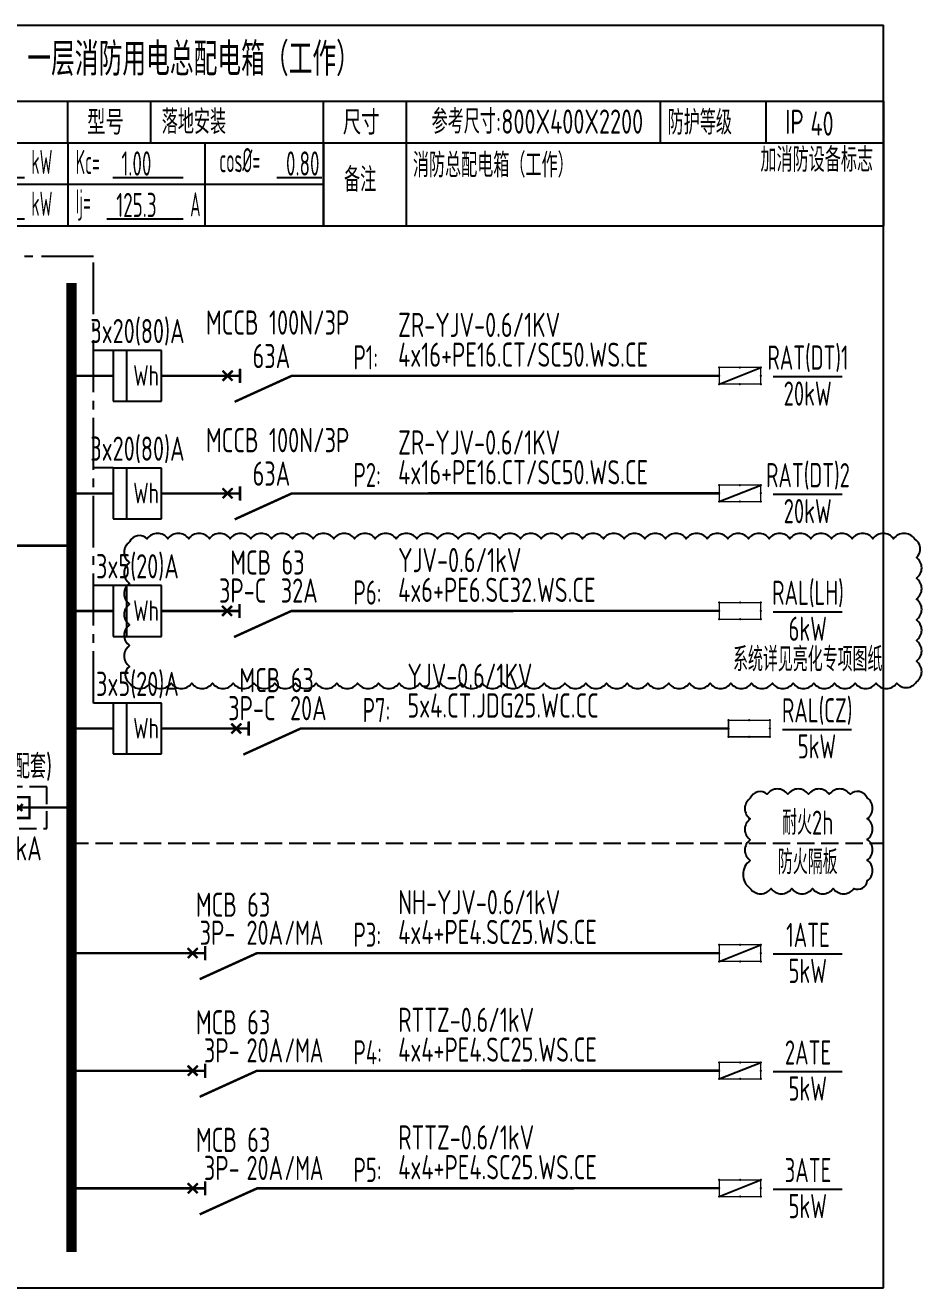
# Model space of a CAD drawing. Header units: millimetres. Extents: x -84100 to 597295, y 0 to 572785.
# Drawn here: x 475422 to 488393, y 248317 to 266576 of the extents above; entities that cross this region are included whole.
import ezdxf
from ezdxf.enums import TextEntityAlignment as Align

# ---------------------------------------------------------------- set-up
doc = ezdxf.new("R2010")
doc.units = ezdxf.units.MM
doc.header["$LTSCALE"] = 1000
for name, pattern in [('__DASH', [0.35, 0.25, -0.1]), ('CENTER2', [1.125, 0.75, -0.125, 0.125, -0.125]), ('DASH', [0.35, 0.25, -0.1])]:
    doc.linetypes.add(name, pattern=pattern)
doc.layers.add('D-定位', color=4, linetype='Continuous', plot=False)
for name, color, linetype in [('D电气数据', 192, 'Continuous'), ('LITE_照明布线_E', 6, 'Continuous'), ('POWR_电力大设备_E', 3, 'Continuous'), ('SIG_TEXT', 7, 'Continuous'), ('SYS_元件_E', 3, 'Continuous'), ('SYS_系统标注_E', 7, 'Continuous'), ('SYS_说明_E', 7, 'Continuous'), ('WIRE-系统', 4, 'Continuous')]:
    doc.layers.add(name, color=color, linetype=linetype)
doc.styles.add('_TEL_DIM', font='TSSDENG', dxfattribs={"width": 0.6, "height": 3.5, "bigfont": 'TSSDCHN'})
doc.styles.add('HT', font='simhei.ttf', dxfattribs={"width": 0.7})
doc.styles.add('ICDA-STYLE1', font='TSSDENG.shx', dxfattribs={"width": 0.7, "bigfont": 'TSSDCHN.shx'})
doc.styles.add('ICDA-STYLE1_T3', font='TSSDENG', dxfattribs={"width": 0.6, "bigfont": 'TSSDCHN'})
doc.styles.get("Standard").update_dxf_attribs({"font": 'tssdeng.shx', "bigfont": 'tssdchn.shx'})

# ---------------------------------------------------------------- blocks, each defined once
blk = doc.blocks.new('*U54')
at = {"layer": 'SYS_说明_E', "style": 'ICDA-STYLE1', "width": 0.7}
blk.add_text('20A', height=350, dxfattribs=at).set_placement((558, 111))
blk = doc.blocks.new('配电箱表头(带计算式)')
at = {"color": 3}
for p, q in [((0, -1800), (0, 0)), ((0, 0), (15500, 0)), ((1200, -1800), (1200, 0)), ((3700, -600), (3700, 0)), ((4900, -600), (4900, 0)), ((7400, -1800), (7400, 0)), ((8600, -1800), (8600, 0)), ((12274, -600), (12274, 0)), ((13801, -600), (13801, 0)), ((15500, 0), (15500, -1800)), ((0, -600), (15500, -600)), ((1891, -1102), (3071, -1102)), ((4350, -1102), (5367, -1102)), ((6725, -1102), (7376, -1102)), ((0, -1800), (15500, -1800)), ((1891, -1702), (3071, -1702)), ((4262, -1702), (5367, -1702))]:
    blk.add_line(p, q, dxfattribs=at)
at = {"color": 3, "style": '_TEL_DIM'}
for s, width, p in [('编号', 0.7, (341, -472)), ('型号', 0.8, (3977, -482)), ('尺寸', 0.8, (7677, -482)), ('防护等级', 0.7, (12377, -482)), ('IP', 0.7, (14078, -472)), ('Pe=', 0.5, (1318, -1052)), ('kW', 0.5, (3170, -1052)), ('Kc=', 0.5, (3811, -1053)), ('cos%%C=', 0.5, (5891, -1027)), ('负荷', 0.8, (292, -1122)), ('备注', 0.7, (7695, -1309)), ('指标', 0.8, (292, -1608)), ('Ij=', 0.5, (3811, -1623)), ('Pj=', 0.5, (1318, -1656)), ('kW', 0.5, (3170, -1656)), ('A', 0.5, (5469, -1665))]:
    blk.add_text(s, height=350, dxfattribs=dict(at, width=width)).set_placement(p)
blk = doc.blocks.new('$equip_U$00000399(Zhangyufeng)')
blk.add_line((-0.6, 0), (0.6, 0.48))
at = {"const_width": 0.04}
blk.add_lwpolyline([(-0.6, 0.48), (0.6, 0.48), (0.6, 0), (-0.6, 0)], close=True, dxfattribs=at)
for points in [[(-0.6, 0.48), (0.6, 0.48), (0.6, 0), (-0.6, 0), (-0.6, 0.48)], [(0.6, 0.48), (-0.6, 0)]]:
    blk.add_lwpolyline(points, dxfattribs=at)
for p in [(-0.6, 0.48), (0, 0.48), (0.6, 0.48), (-0.6, 0.24), (-0.6, 0), (0, 0), (0.6, 0.24), (0.6, 0)]:
    blk.add_point(p)
at = {"color": 7, "style": '_TEL_DIM', "flags": 1}
blk.add_attdef('A', text='', height=0.00002, dxfattribs=at).set_placement((0, 0), align=Align.MIDDLE_CENTER)
blk = doc.blocks.new('*U61')
at = {"layer": 'SYS_说明_E', "style": 'ICDA-STYLE1', "width": 0.7}
blk.add_text('63A', height=350, dxfattribs=at).set_placement((558, 111))
blk = doc.blocks.new('$element$00000823')
for p, q in [((0, 0), (0, -0.25)), ((-0.047, -0.177), (0.047, -0.083)), ((0.047, -0.177), (-0.047, -0.083)), ((-0.25, -0.2), (0, -0.75)), ((0.067, -0.25), (-0.067, -0.25)), ((0, -0.75), (0, -1))]:
    blk.add_line(p, q)
at = {"const_width": 0.0233}
for points in [[(0, 0), (0, -0.25)], [(-0.047, -0.083), (0.047, -0.177)], [(-0.047, -0.177), (0.047, -0.083)], [(0, -1), (0, -0.75), (-0.25, -0.2)], [(-0.067, -0.25), (0.067, -0.25)]]:
    blk.add_lwpolyline(points, dxfattribs=at)
at = {"color": 7, "style": '_TEL_DIM', "flags": 1}
blk.add_attdef('S', text='', height=0.00000667, dxfattribs=at).set_placement((0, 0), align=Align.MIDDLE_CENTER)
blk = doc.blocks.new('*U60')
at = {"layer": 'SYS_元件_E', "xscale": 1500, "yscale": 1500, "zscale": 1500, "rotation": 90}
blk.add_blockref('$element$00000823', (0, 0), dxfattribs=at)
at = {"layer": 'SYS_说明_E', "style": 'ICDA-STYLE1', "width": 0.7}
blk.add_text('MCCB 100N/3P', height=350, dxfattribs=at).set_placement((920, 595), align=Align.CENTER)
blk = doc.blocks.new('$element$00000390')
at = {"const_width": 0.0233}
for points in [[(0, 0), (0, -0.375)], [(-0.25, -0.375), (0.25, -0.375)], [(-0.188, -0.5), (0.188, -0.5)], [(-0.062, -0.625), (0.062, -0.625)]]:
    blk.add_lwpolyline(points, dxfattribs=at)
at = {"flags": 9}
blk.add_attdef('S', (0, 0), '', height=0.00000667, dxfattribs=at)
blk = doc.blocks.new('$element$00000532')
at = {"const_width": 0.0233}
for points in [[(0, 0), (0, -0.283)], [(-0.1, -0.283), (0.1, -0.283), (0.1, -0.717), (-0.1, -0.717), (-0.1, -0.283)], [(0, -1), (0, -0.567)]]:
    blk.add_lwpolyline(points, dxfattribs=at)
for points in [[(-0.033, -0.55), (0.033, -0.55), (0, -0.35), (0.033, -0.55)], [(0.033, -0.55), (0, -0.35), (-0.033, -0.55), (0.033, -0.55)], [(0, -0.367), (-0.033, -0.567), (0.033, -0.567), (0, -0.367)]]:
    blk.add_solid(points)
at = {"flags": 9}
blk.add_attdef('S', (0, 0), '', height=0.00000667, dxfattribs=at)
blk = doc.blocks.new('dfghrfsdthrtjh2')
at = {"layer": 'SYS_元件_E', "color": 2, "linetype": 'DASH'}
blk.add_lwpolyline([(-2855, 300), (-2855, -300), (-355, -300), (-355, 300)], close=True, dxfattribs=at)
at = {"layer": 'SYS_元件_E', "color": 3, "const_width": 35}
for points in [[(-1542, 0), (-1167, 0), (-943, 107)], [(0, 0), (-909, 0)], [(-899, 59), (-899, -55)], [(-812, 53), (-711, -48)], [(-705, 52), (-802, -52)]]:
    blk.add_lwpolyline(points, dxfattribs=at)
at = {"layer": 'SYS_元件_E', "color": 3, "const_width": 35, "elevation": 0}
blk.add_lwpolyline([(-1245, -150), (-1245, 150), (-605, 150), (-605, -150), (-1245, -150)], dxfattribs=at)
at = {"layer": 'SYS_元件_E'}
for name, p, xscale, yscale, zscale, rotation in [('$element$00000390', (-2815, 0, 0), 1199.999999945518, 1199.999999945518, 1199.999999945518, 270), ('$element$00000532', (-3027, 0, 0), 1500, 1500, 1500, 90)]:
    blk.add_blockref(name, p, dxfattribs=dict(at, xscale=xscale, yscale=yscale, zscale=zscale, rotation=rotation))
at = {"layer": 'SYS_说明_E', "style": 'ICDA-STYLE1', "width": 0.7}
for s, p in [('SPD-I/3P', (-1995, 1001, -126391)), ('3x(SPD后备保护由厂家配套)', (-1865, 596, -126391)), ('10/350μs/Up≤2.5kV/Iimp≥12.5kA', (-2694, -588, -126391))]:
    blk.add_text(s, height=350, dxfattribs=at).set_placement(p, align=Align.MIDDLE_CENTER)
blk = doc.blocks.new('*T185')
at = {"layer": 'SIG_TEXT', "color": 0, "linetype": 'ByBlock', "lineweight": -2, "transparency": 16777216}
for p, q in [((0, 0), (6200, 0)), ((0, 0), (0, -1200)), ((2500, 0), (2500, -1200)), ((4481, 0), (4481, -1200)), ((6200, 0), (6200, -1200)), ((0, -600), (6200, -600)), ((0, -1200), (6200, -1200))]:
    blk.add_line(p, q, dxfattribs=at)
at = {"layer": 'SIG_TEXT', "color": 0, "linetype": 'ByBlock', "lineweight": -3, "transparency": 16777216, "char_height": 350, "style": '_TEL_DIM'}
for s, insert, width, attachment_point in [('66.00', (1250, -300), 2380.22, 5), ('1.00', (3491, -300), 1860.96, 5), ('0.80', (6140, -300), 1599.26, 6), ('{\\C220;66.00}', (1250, -900), 2380.22, 5), ('{\\C220;125.3}', (3491, -900), 1860.96, 5)]:
    blk.add_mtext(s, dxfattribs=dict(at, insert=insert, width=width, attachment_point=attachment_point))
blk = doc.blocks.new('*U97')
at = {"layer": 'SYS_说明_E', "color": 2, "style": 'ICDA-STYLE1', "width": 0.7}
blk.add_text('参考尺寸:800X400X2200', height=350, dxfattribs=at).set_placement((-102, 68), align=Align.RIGHT)
blk = doc.blocks.new('*U55')
at = {"layer": 'SYS_说明_E', "style": 'ICDA-STYLE1', "width": 0.7}
blk.add_text('32A', height=350, dxfattribs=at).set_placement((558, 111))
blk = doc.blocks.new('*U59')
at = {"layer": 'SYS_元件_E', "xscale": 1500, "yscale": 1500, "zscale": 1500, "rotation": 90}
blk.add_blockref('$element$00000823', (0, 0), dxfattribs=at)
at = {"layer": 'SYS_说明_E', "style": 'ICDA-STYLE1', "width": 0.7}
for s, p in [('MCB 63', (779, 526)), ('3P-C', (421, 120))]:
    blk.add_text(s, height=350, dxfattribs=at).set_placement(p, align=Align.CENTER)
blk = doc.blocks.new('$equip_U$00000398(Zhangyufeng)')
at = {"const_width": 0.04}
blk.add_lwpolyline([(-0.6, 0.48), (0.6, 0.48), (0.6, 0), (-0.6, 0)], close=True, dxfattribs=at)
blk.add_lwpolyline([(-0.6, 0.48), (0.6, 0.48), (0.6, 0), (-0.6, 0), (-0.6, 0.48)], dxfattribs=at)
for p in [(-0.6, 0.48), (0, 0.48), (0.6, 0.48), (-0.6, 0.24), (-0.6, 0), (0, 0), (0.6, 0.24), (0.6, 0)]:
    blk.add_point(p)
at = {"color": 7, "style": '_TEL_DIM', "flags": 1}
blk.add_attdef('A', text='', height=0.00002, dxfattribs=at).set_placement((0, 0), align=Align.MIDDLE_CENTER)
blk = doc.blocks.new('SGFHRTH')
at = {"layer": 'SYS_元件_E', "linetype": 'Continuous'}
for p, q in [((700, 367), (0, 367)), ((0, 367), (0, -367)), ((700, -367), (700, 367)), ((0, -367), (700, -367))]:
    blk.add_line(p, q, dxfattribs=at)
at = {"layer": 'SYS_元件_E'}
blk.add_line((198, -367), (198, 367), dxfattribs=at)
at = {"layer": 'SYS_元件_E', "style": 'ICDA-STYLE1', "width": 0.7}
blk.add_text('Wh', height=300, dxfattribs=at).set_placement((289, -145))
blk = doc.blocks.new('*U160')
at = {"layer": 'SYS_元件_E'}
blk.add_blockref('SGFHRTH', (-350, 0), dxfattribs=at)
at = {"layer": 'SYS_说明_E', "style": 'ICDA-STYLE1', "width": 0.7}
blk.add_text('3x20(80)A', height=350, dxfattribs=at).set_placement((0, 472), align=Align.CENTER)
blk = doc.blocks.new('*U162')
at = {"layer": 'SYS_元件_E'}
blk.add_blockref('SGFHRTH', (-350, 0), dxfattribs=at)
at = {"layer": 'SYS_说明_E', "style": 'ICDA-STYLE1', "width": 0.7}
blk.add_text('3x5(20)A', height=350, dxfattribs=at).set_placement((0, 472), align=Align.CENTER)

msp = doc.modelspace()

# ---------------------------------------------------------------- linework, layer by layer
at = {"color": 0}
for p, q in [((486242.9, 261495.1), (487242.9, 261495.1)), ((486243.2, 259794.3), (487243.2, 259794.3)), ((486243.5, 258093.5), (487243.5, 258093.5)), ((486376.9, 256392.8), (487376.9, 256392.8)), ((486243.5, 253144.8), (487243.5, 253144.8)), ((486243.8, 251444.1), (487243.8, 251444.1)), ((486244.1, 249743.3), (487244.1, 249743.3))]:
    msp.add_line(p, q, dxfattribs=at)
at = {"color": 6, "linetype": 'CENTER2'}
for points in [[(476408.8, 256771.2), (476408.8, 263233.8), (472006.6, 263233.8)], [(476695.3, 261873.5), (476408.8, 261873.5)], [(476695.3, 260172.8), (476408.8, 260172.8)], [(476695.3, 258472), (476408.8, 258472)], [(476695.3, 256771.2), (476408.8, 256771.2)]]:
    msp.add_lwpolyline(points, dxfattribs=at)
at = {"layer": 'D-定位', "color": 1}
for points in [[(476931.5, 257061.5, 0.5205671), (477231.5, 257061.5, 0.5205671), (477531.5, 257061.5, 0.5205671), (477831.5, 257061.5, 0.5205671), (478131.5, 257061.5, 0.5205671), (478431.5, 257061.5, 0.5205671), (478731.5, 257061.5, 0.5205671), (479031.5, 257061.5, 0.5205671), (479331.5, 257061.5, 0.5205671), (479631.5, 257061.5, 0.5205671), (479931.5, 257061.5, 0.5205671), (480231.5, 257061.5, 0.5205671), (480531.5, 257061.5, 0.5205671), (480831.5, 257061.5, 0.5205671), (481131.5, 257061.5, 0.5205671), (481431.5, 257061.5, 0.5205671), (481731.5, 257061.5, 0.5205671), (482031.5, 257061.5, 0.5205671), (482331.5, 257061.5, 0.5205671), (482631.5, 257061.5, 0.5205671), (482931.5, 257061.5, 0.5205671), (483231.5, 257061.5, 0.5205671), (483531.5, 257061.5, 0.5205671), (483831.5, 257061.5, 0.5205671), (484131.5, 257061.5, 0.5205671), (484431.5, 257061.5, 0.5205671), (484731.5, 257061.5, 0.5205671), (485031.5, 257061.5, 0.5205671), (485331.5, 257061.5, 0.5205671), (485631.5, 257061.5, 0.5205671), (485931.5, 257061.5, 0.5205671), (486231.5, 257061.5, 0.5205671), (486531.5, 257061.5, 0.5205671), (486831.5, 257061.5, 0.5205671), (487131.5, 257061.5, 0.5205671), (487431.5, 257061.5, 0.5205671), (487731.5, 257061.5, 0.5205671), (488031.5, 257061.5, 0.5205671), (488315.3, 257077.7, 0.5205671), (488315.3, 257377.7, 0.5205671), (488315.3, 257677.7, 0.5205671), (488315.3, 257977.7, 0.5205671), (488315.3, 258277.7, 0.5205671), (488315.3, 258577.7, 0.5205671), (488315.3, 258877.7, 0.5205671), (488286.7, 259149.1, 0.5205671), (487986.7, 259149.1, 0.5205671), (487686.7, 259149.1, 0.5205671), (487386.7, 259149.1, 0.5205671), (487086.7, 259149.1, 0.5205671), (486786.7, 259149.1, 0.5205671), (486486.7, 259149.1, 0.5205671), (486186.7, 259149.1, 0.5205671), (485886.7, 259149.1, 0.5205671), (485586.7, 259149.1, 0.5205671), (485286.7, 259149.1, 0.5205671), (484986.7, 259149.1, 0.5205671), (484686.7, 259149.1, 0.5205671), (484386.7, 259149.1, 0.5205671), (484086.7, 259149.1, 0.5205671), (483786.7, 259149.1, 0.5205671), (483486.7, 259149.1, 0.5205671), (483186.7, 259149.1, 0.5205671), (482886.7, 259149.1, 0.5205671), (482586.7, 259149.1, 0.5205671), (482286.7, 259149.1, 0.5205671), (481986.7, 259149.1, 0.5205671), (481686.7, 259149.1, 0.5205671), (481386.7, 259149.1, 0.5205671), (481086.7, 259149.1, 0.5205671), (480786.7, 259149.1, 0.5205671), (480486.7, 259149.1, 0.5205671), (480186.7, 259149.1, 0.5205671), (479886.7, 259149.1, 0.5205671), (479586.7, 259149.1, 0.5205671), (479286.7, 259149.1, 0.5205671), (478986.7, 259149.1, 0.5205671), (478686.7, 259149.1, 0.5205671), (478386.7, 259149.1, 0.5205671), (478086.7, 259149.1, 0.5205671), (477786.7, 259149.1, 0.5205671), (477486.7, 259149.1, 0.5205671), (477186.7, 259149.1, 0.5205671), (476931.5, 259104.2, 0.5205671), (476931.5, 258804.2, 0.5205671), (476931.5, 258504.2, 0.5205671), (476931.5, 258204.2, 0.5205671), (476931.5, 257904.2, 0.5205671), (476931.5, 257604.2, 0.5205671), (476931.5, 257304.2, 0.5205671)], [(485912.4, 254092.4, 0.5205671), (486212.4, 254092.4, 0.5205671), (486512.4, 254092.4, 0.5205671), (486812.4, 254092.4, 0.5205671), (487112.4, 254092.4, 0.5205671), (487412.4, 254092.4, 0.5205671), (487603.5, 254201.3, 0.5205671), (487603.5, 254501.3, 0.5205671), (487603.5, 254801.3, 0.5205671), (487603.5, 255101.3, 0.5205671), (487603.5, 255401.3, 0.5205671), (487355.6, 255453.3, 0.5205671), (487055.6, 255453.3, 0.5205671), (486755.6, 255453.3, 0.5205671), (486455.6, 255453.3, 0.5205671), (486155.6, 255453.3, 0.5205671), (485912.4, 255396.5, 0.5205671), (485912.4, 255096.5, 0.5205671), (485912.4, 254796.5, 0.5205671), (485912.4, 254496.5, 0.5205671)]]:
    msp.add_lwpolyline(points, format="xyb", close=True, dxfattribs=at)
at = {"layer": 'D电气数据', "color": 175}
for p, q in [((469439.5, 266576.2), (487839.5, 266576.2)), ((487838.2, 248316.6), (487839.5, 266576.2)), ((469438.2, 248316.6), (487839.5, 248316.6))]:
    msp.add_line(p, q, dxfattribs=at)
at = {"layer": 'LITE_照明布线_E', "const_width": 150}
msp.add_lwpolyline([(476089.2, 262850.2), (476089.2, 248833.3)], dxfattribs=at)
at = {"layer": 'LITE_照明布线_E', "color": 0, "const_width": 35}
msp.add_lwpolyline([(474252.5, 259048.9), (476048.5, 259048.9)], dxfattribs=at)
at = {"layer": 'SIG_TEXT', "linetype": '__DASH'}
msp.add_lwpolyline([(476089.2, 254745.3), (487839, 254744.6)], dxfattribs=at)
at = {"layer": 'WIRE-系统', "color": 7, "const_width": 35}
for points in [[(476088.9, 261506.2), (476695.3, 261506.2)], [(477395.3, 261506.2), (478153.3, 261506.2)], [(479652.3, 261506.1), (485463.2, 261507.2)], [(476089.2, 259805.5), (476695.3, 259805.5)], [(477395.3, 259805.5), (478153.6, 259805.5)], [(479652.6, 259805.4), (485463.5, 259806.5)], [(476089.5, 258104.7), (476695.3, 258104.7)], [(477395.3, 258104.7), (478146.7, 258104.7)], [(479645.7, 258104.6), (485463.8, 258105.7)], [(476089.8, 256403.9), (476695.3, 256403.9)], [(477395.3, 256403.9), (478279.6, 256403.9)], [(479778.6, 256403.8), (485597.1, 256404.9)], [(476089.5, 253156), (477649.7, 253156)], [(479148.6, 253155.9), (485463.8, 253157)], [(476089.8, 251455.2), (477650, 251455.2)], [(479148.9, 251455.1), (485464.1, 251456.2)], [(476090.1, 249754.5), (477650.3, 249754.5)], [(479149.2, 249754.4), (485464.4, 249755.5)]]:
    msp.add_lwpolyline(points, dxfattribs=at)

# ---------------------------------------------------------------- block references
msp.add_blockref('*T185', (473539.5, 264876.8))
at = {"layer": 'LITE_照明布线_E', "color": 3}
msp.add_blockref('配电箱表头(带计算式)', (472339.5, 265476.8), dxfattribs=at)
at = {"layer": 'POWR_电力大设备_E', "xscale": 500, "yscale": 500, "zscale": 500}
for name, p in [('$equip_U$00000399(Zhangyufeng)', (485763.2, 261387.2)), ('$equip_U$00000399(Zhangyufeng)', (485763.5, 259686.5)), ('$equip_U$00000398(Zhangyufeng)', (485763.8, 257985.7)), ('$equip_U$00000398(Zhangyufeng)', (485897.1, 256284.9)), ('$equip_U$00000399(Zhangyufeng)', (485763.8, 253037)), ('$equip_U$00000399(Zhangyufeng)', (485764.1, 251336.2)), ('$equip_U$00000399(Zhangyufeng)', (485764.4, 249635.5))]:
    msp.add_blockref(name, p, dxfattribs=at)
at = {"layer": 'SYS_元件_E'}
for name, p in [('*U60', (478153.9, 261506.2)), ('*U160', (477045.3, 261506.2)), ('*U61', (478153.9, 261506.2)), ('*U60', (478154.2, 259805.5)), ('*U160', (477045.3, 259805.5)), ('*U61', (478154.2, 259805.5)), ('*U162', (477045.3, 258104.7)), ('*U59', (478146.7, 258104.7)), ('*U55', (478561.8, 258114.3)), ('*U59', (478279.6, 256403.9)), ('*U162', (477045.3, 256403.9)), ('*U54', (478694.6, 256413.5)), ('*U54', (478064.7, 253165.6)), ('*U54', (478065, 251464.8)), ('*U54', (478065.3, 249764.1))]:
    msp.add_blockref(name, p, dxfattribs=at)
at = {"layer": 'SYS_元件_E', "xscale": 1500, "yscale": 1500, "zscale": 1500, "rotation": 90}
for p in [(477649.7, 253156), (477650, 251455.2), (477650.3, 249754.5)]:
    msp.add_blockref('$element$00000823', p, dxfattribs=at)
at = {"layer": 'SYS_说明_E'}
for name, p in [('*U97', (484464.7, 264940.4)), ('dfghrfsdthrtjh2', (476089.2, 255261.2))]:
    msp.add_blockref(name, p, dxfattribs=at)

# ---------------------------------------------------------------- texts
at = {"layer": 'LITE_照明布线_E', "color": 3, "flags": 9}
msp.add_attdef('S', (478152.6, 259805.4), '断路器', height=0.01, rotation=90, dxfattribs=at)
at = {"layer": 'SIG_TEXT', "color": 0, "style": 'ICDA-STYLE1_T3', "width": 0.7}
for s, p in [('ZR-YJV-0.6/1KV', (480817, 262067.7)), ('4x16+PE16.CT/SC50.WS.CE', (480817, 261636.9)), ('ZR-YJV-0.6/1KV', (480817.3, 260366.9)), ('4x16+PE16.CT/SC50.WS.CE', (480817.3, 259936.2)), ('YJV-0.6/1kV', (480817.6, 258666.1)), ('4x6+PE6.SC32.WS.CE', (480817.6, 258235.4)), ('YJV-0.6/1KV', (480951.4, 256993.5)), ('5x4.CT.JDG25.WC.CC', (480951.4, 256562.7)), ('NH-YJV-0.6/1kV', (480817.6, 253717.5)), ('4x4+PE4.SC25.WS.CE', (480817.6, 253286.7)), ('RTTZ-0.6/1kV', (480817.9, 252016.7)), ('4x4+PE4.SC25.WS.CE', (480817.9, 251585.9)), ('RTTZ-0.6/1kV', (480818.2, 250315.9)), ('4x4+PE4.SC25.WS.CE', (480818.2, 249885.2))]:
    msp.add_text(s, height=350, dxfattribs=at).set_placement(p)
at = {"layer": 'SIG_TEXT', "style": '_TEL_DIM', "width": 0.65}
for s, p in [('P1:', (480170.3, 261597.7)), ('P2:', (480170.6, 259897)), ('P6:', (480170.9, 258196.2)), ('P7:', (480303.7, 256495.4)), ('/MA', (479171.6, 253275.3)), ('P3:', (480170.9, 253247.5)), ('/MA', (479171.9, 251574.5)), ('P4:', (480171.2, 251546.7)), ('/MA', (479172.2, 249873.7)), ('P5:', (480171.5, 249846))]:
    msp.add_text(s, height=350, dxfattribs=at).set_placement(p)
at = {"layer": 'SIG_TEXT', "color": 0, "style": '_TEL_DIM', "width": 0.65}
for s, p in [('RAT(DT)1', (486746.5, 261595.1)), ('20kW', (486742.9, 261074.4)), ('RAT(DT)2', (486746.8, 259894.3)), ('20kW', (486743.2, 259373.7)), ('RAL(LH)', (486747.1, 258193.6)), ('6kW', (486743.5, 257672.9)), ('系统详见亮化专项图纸', (486743.5, 257230.2)), ('RAL(CZ)', (486880.5, 256492.8)), ('5kW', (486876.9, 255972.1)), ('耐火2h', (486743.2, 254868.8)), ('防火隔板', (486743.2, 254297.9)), ('1ATE', (486747.1, 253244.9)), ('5kW', (486743.5, 252724.2)), ('2ATE', (486747.4, 251544.1)), ('5kW', (486743.8, 251023.4)), ('3ATE', (486747.7, 249843.3)), ('5kW', (486744.1, 249322.7))]:
    msp.add_text(s, height=350, dxfattribs=at).set_placement(p, align=Align.CENTER)
at = {"layer": 'SYS_系统标注_E', "color": 1, "style": 'HT', "width": 0.6}
msp.add_text('一层消防用电总配电箱（工作）', height=420, dxfattribs=at).set_placement((477857.7, 265893.1), align=Align.CENTER)
at = {"layer": 'SYS_系统标注_E', "color": 0, "style": 'ICDA-STYLE1', "width": 0.7}
for s, p in [('落地安装', (477397.4, 265003.7)), ('40', (486782.9, 264979.5)), ('消防总配电箱（工作）', (481030.2, 264377.9))]:
    msp.add_text(s, height=350, dxfattribs=at).set_placement(p)
msp.add_text('加消防设备标志', height=350, dxfattribs=at).set_placement((486873.7, 264455.8), align=Align.CENTER)
at = {"layer": 'SYS_说明_E', "style": 'ICDA-STYLE1', "width": 0.7}
for s, p in [('MCB 63', (478428.7, 253681.5)), ('3P-', (478203.9, 253275.5)), ('MCB 63', (478429, 251980.7)), ('3P-', (478265.4, 251574.7)), ('MCB 63', (478429.3, 250280)), ('3P-', (478265.7, 249874))]:
    msp.add_text(s, height=350, dxfattribs=at).set_placement(p, align=Align.CENTER)

doc.saveas('drawing.dxf')
